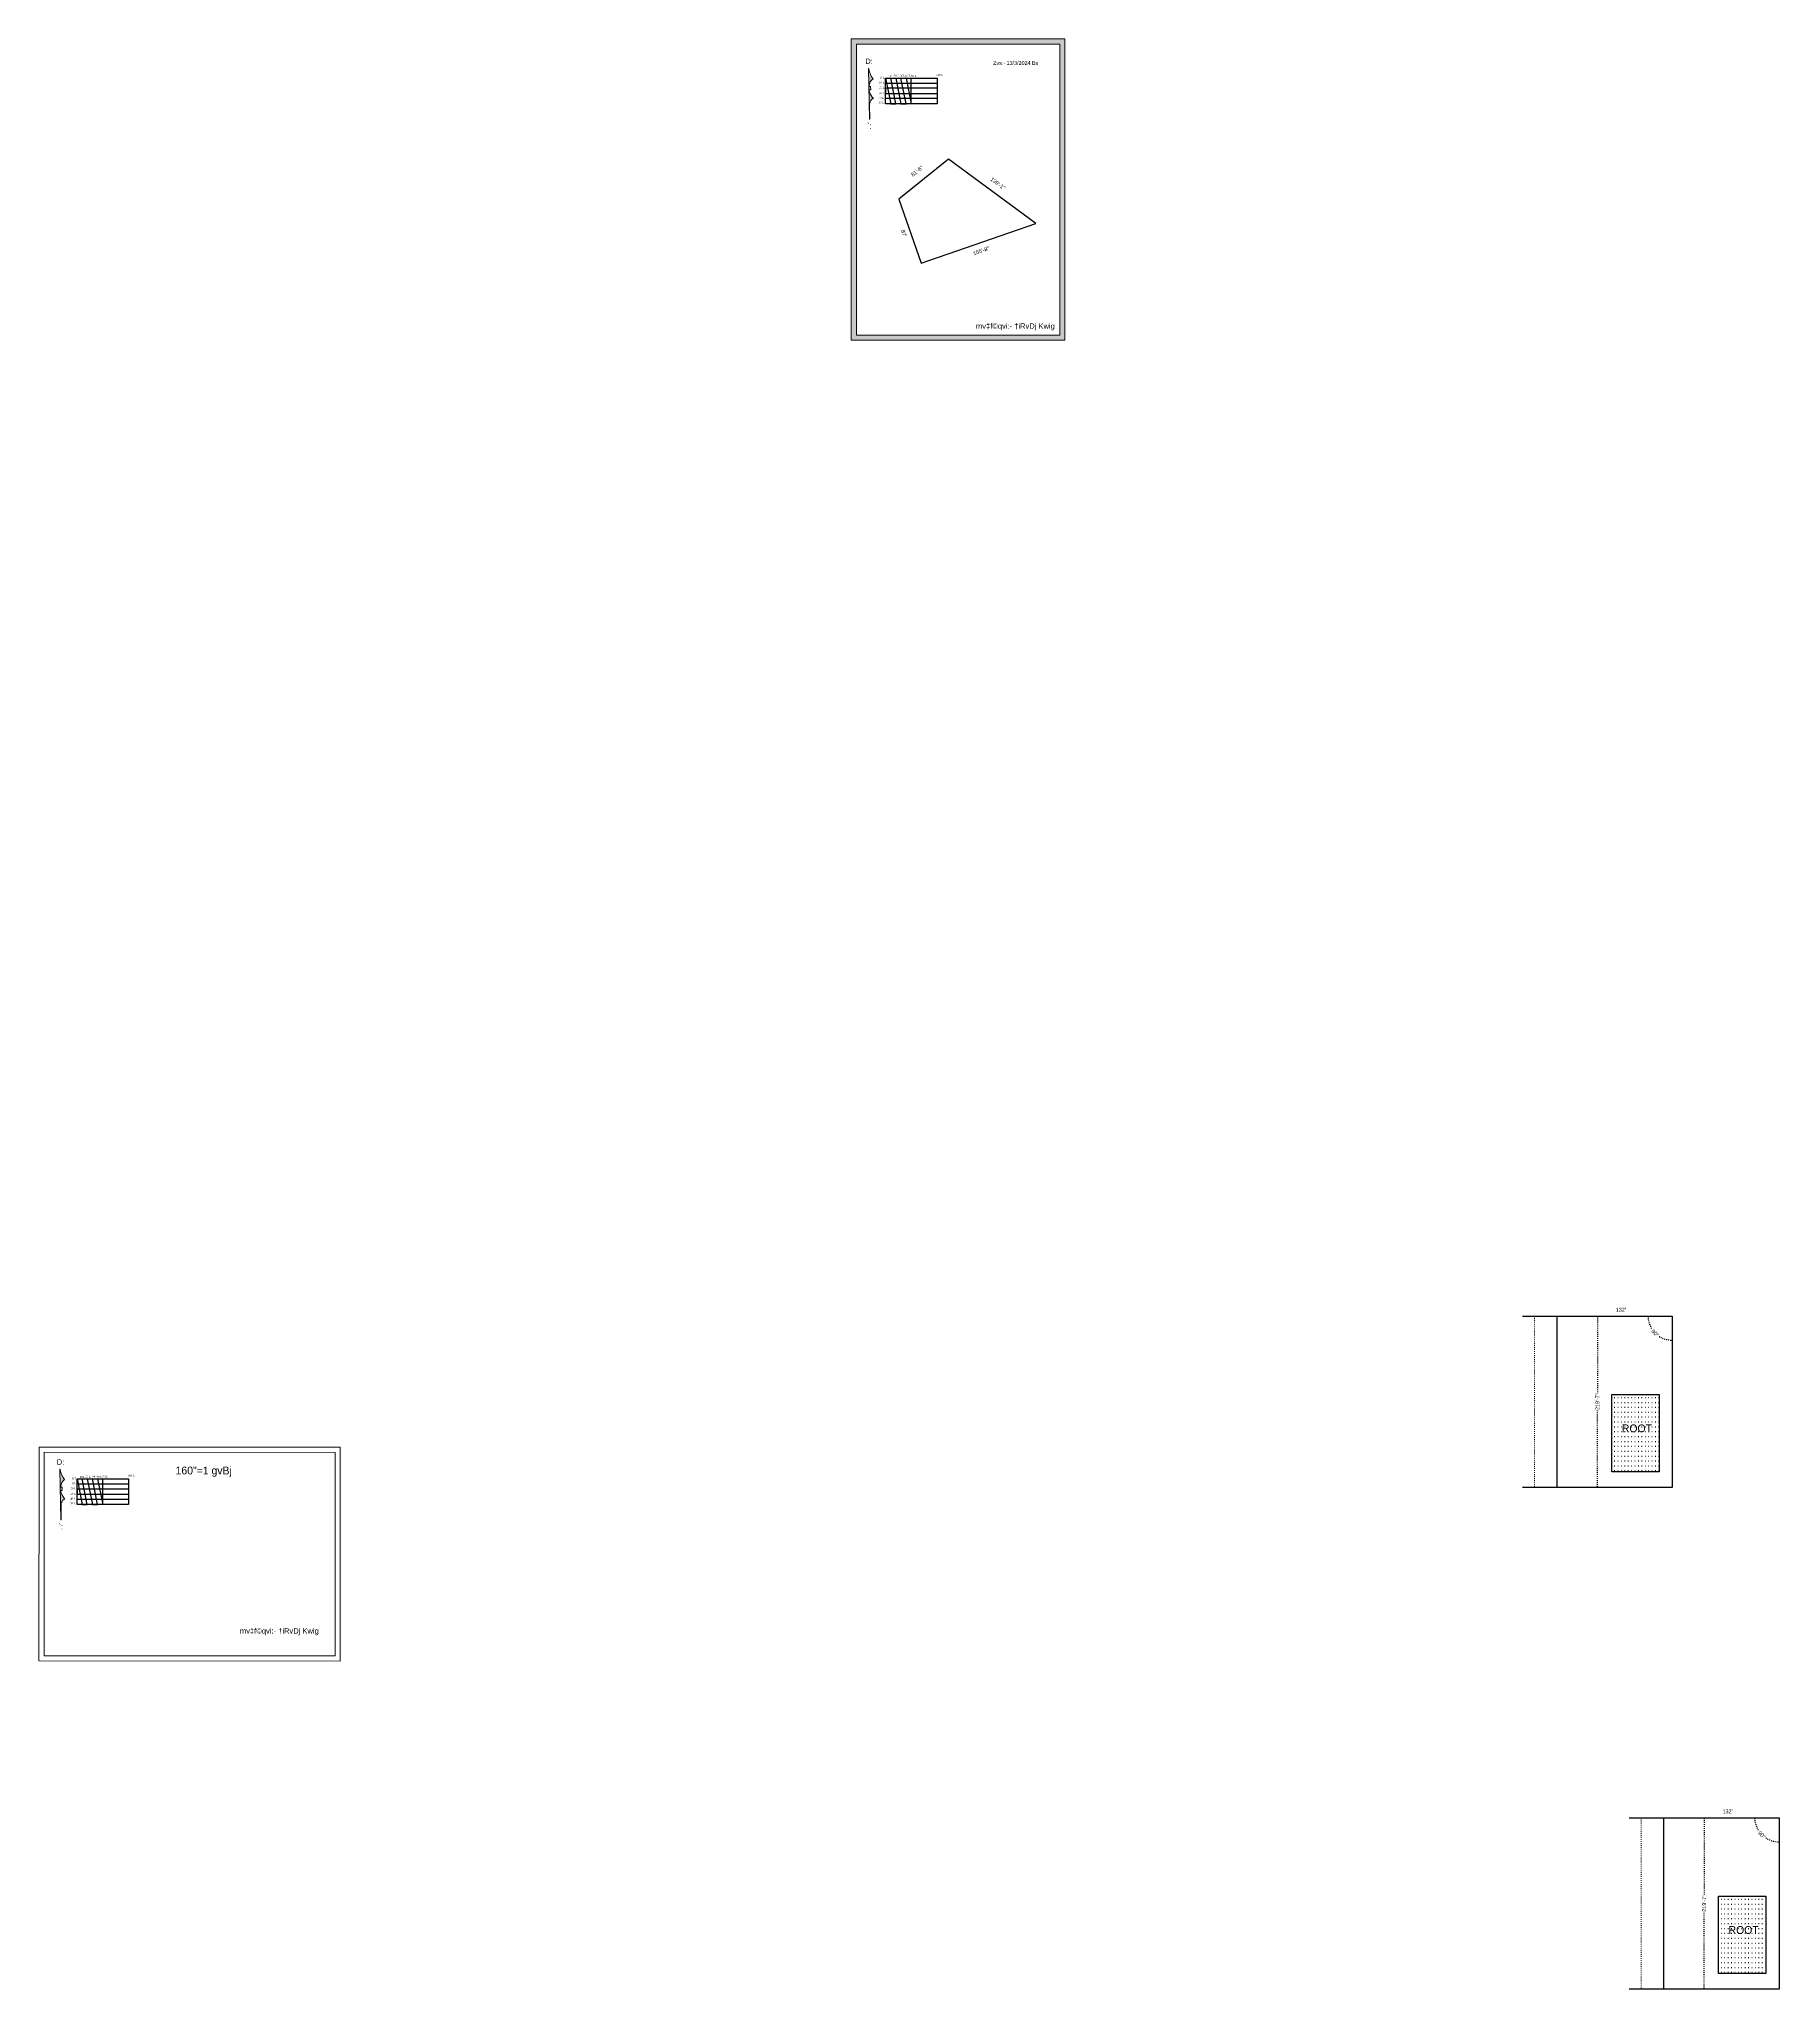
# Model space of a CAD drawing. Header units: inches. Extents: x -632136 to 122197, y -2623 to 455295.
# Drawn here: x -401710 to -374941, y 195964 to 225951 of the extents above; entities that cross this region are included whole.
import ezdxf

# ---------------------------------------------------------------- set-up
doc = ezdxf.new("R2010")
doc.units = ezdxf.units.IN
doc.header["$MEASUREMENT"] = 0
doc.linetypes.add('ACAD_ISO03W100', pattern=[30, 12, -18])
for name, color, linetype, lineweight in [('Angle', 220, 'ACAD_ISO03W100', 13), ('Arro', 12, 'ACAD_ISO03W100', 13), ('D2', 162, 'ACAD_ISO03W100', 13), ('dor', 92, 'Continuous', 13), ('Main LINE', 20, 'Continuous', 30)]:
    doc.layers.add(name, color=color, linetype=linetype, lineweight=lineweight)
doc.layers.add('D1', color=162, linetype='Continuous')
doc.styles.get("Standard").update_dxf_attribs({"font": '', "height": 60})
doc.styles.get('Standard').set_extended_font_data('Kalpurush ANSI')
doc.dimstyles.new('d2', dxfattribs={"dimtxt": 240, "dimasz": 10, "dimexe": 0.18, "dimexo": 0.0625, "dimgap": 0.09, "dimtad": 0, "dimtoh": 1, "dimdec": 0, "dimzin": 0, "dimdsep": 46, "dimlunit": 4, "dimtxsty": 'Standard', "dimblk": 'CLOSEDBLANK', "dimcen": 0.09, "dimse1": 1, "dimse2": 1, "dimclrd": 1, "dimclre": 3, "dimclrt": 3, "dimadec": 0, "dimazin": 0, "dimtfac": 1, "dimtdec": 0, "dimtofl": 0, "dimtmove": 0, "dimatfit": 3, "dimldrblk": 'CLOSEDBLANK', "dimfxl": 1, "dimtfillclr": 7, "dimtolj": 1, "dimtzin": 0, "dimarcsym": 0})
doc.dimstyles.get("Standard").update_dxf_attribs({"dimtxt": 120, "dimasz": 10, "dimexe": 0.18, "dimexo": 0.0625, "dimgap": 0.09, "dimtad": 0, "dimtoh": 1, "dimdec": 0, "dimzin": 0, "dimdsep": 46, "dimlunit": 4, "dimtxsty": 'Standard', "dimcen": 0.09, "dimse1": 1, "dimse2": 1, "dimsd1": 1, "dimsd2": 1, "dimclre": 3, "dimclrt": 1, "dimadec": 0, "dimazin": 0, "dimtfac": 1, "dimtdec": 0, "dimtofl": 0, "dimtmove": 0, "dimatfit": 3, "dimfxl": 1, "dimtfillclr": 7, "dimtolj": 1, "dimtzin": 0, "dimarcsym": 0})

# ---------------------------------------------------------------- blocks, each defined once
blk = doc.blocks.new('*D345')
at = {"layer": 'Defpoints', "color": 0, "lineweight": 30}
for p in [(-376583, 206409), (-378168, 206313), (-376583, 206313)]:
    blk.add_point(p, dxfattribs=at)
at = {"layer": 'D1', "color": 1, "insert": (-377375, 206409), "char_height": 60, "attachment_point": 5}
blk.add_mtext("\\A1;132'", dxfattribs=at)
blk = doc.blocks.new('_ClosedBlank')
at = {"color": 0, "linetype": 'ByBlock', "lineweight": -2}
for p, q in [((-1, 0.2), (0, 0)), ((-1, 0.2), (-1, -0.2)), ((0, 0), (-1, -0.2))]:
    blk.add_line(p, q, dxfattribs=at)
blk = doc.blocks.new('*D346')
at = {"layer": 'Angle', "color": 1, "lineweight": -2}
for start, end in [(181.535, 212.9854), (237.0146, 268.465)]:
    blk.add_arc((-376583, 206313), 373, start, end, dxfattribs=at)
at = {"layer": 'Defpoints', "color": 0, "lineweight": 30}
for p in [(-378888, 206313), (-376907, 206127), (-376583, 206313), (-376583, 206313), (-376583, 203679)]:
    blk.add_point(p, dxfattribs=at)
at = {"layer": 'Angle', "color": 1, "lineweight": -2, "xscale": 10, "yscale": 10, "zscale": 10}
for p, rotation in [((-376957, 206313), 90.76752385729026), ((-376583, 205940), 359.2324761427088)]:
    blk.add_blockref('_ClosedBlank', p, dxfattribs=dict(at, rotation=rotation))
at = {"layer": 'Angle', "color": 3, "lineweight": 30, "insert": (-376847, 206049), "char_height": 60, "attachment_point": 5, "rotation": 315}
blk.add_mtext('\\A1;90°', dxfattribs=at)
blk = doc.blocks.new('*D347')
at = {"layer": 'D2', "color": 1, "lineweight": -2}
for p, q in [((-377735, 206303), (-377735, 205126)), ((-377735, 203689), (-377735, 204865))]:
    blk.add_line(p, q, dxfattribs=at)
at = {"layer": 'Defpoints', "color": 0, "lineweight": 30}
for p in [(-377735, 206313), (-377735, 203679), (-377735, 203679)]:
    blk.add_point(p, dxfattribs=at)
at = {"layer": 'D2', "color": 1, "lineweight": -2, "xscale": 10, "yscale": 10, "zscale": 10}
for p, rotation in [((-377735, 206313), 90), ((-377735, 203679), 270)]:
    blk.add_blockref('_ClosedBlank', p, dxfattribs=dict(at, rotation=rotation))
at = {"layer": 'D2', "color": 3, "lineweight": 30, "insert": (-377735, 204996), "char_height": 60, "attachment_point": 5, "rotation": 90}
blk.add_mtext('\\A1;219\'-7"', dxfattribs=at)
blk = doc.blocks.new('*D352')
at = {"layer": 'Defpoints', "color": 0, "lineweight": 30}
for p in [(-376526, 198599), (-374941, 198695), (-374941, 198599)]:
    blk.add_point(p, dxfattribs=at)
at = {"layer": 'D1', "color": 1, "insert": (-375733, 198695), "char_height": 60, "attachment_point": 5}
blk.add_mtext("\\A1;132'", dxfattribs=at)
blk = doc.blocks.new('*D353')
at = {"layer": 'Angle', "color": 1, "lineweight": -2}
for start, end in [(181.535, 212.9854), (237.0146, 268.465)]:
    blk.add_arc((-374941, 198599), 373, start, end, dxfattribs=at)
at = {"layer": 'Defpoints', "color": 0, "lineweight": 30}
for p in [(-377246, 198599), (-374941, 198599), (-374941, 198599), (-375265, 198412), (-374941, 195964)]:
    blk.add_point(p, dxfattribs=at)
at = {"layer": 'Angle', "color": 1, "lineweight": -2, "xscale": 10, "yscale": 10, "zscale": 10}
for p, rotation in [((-375315, 198599), 90.76752385728926), ((-374941, 198225), 359.2324761427088)]:
    blk.add_blockref('_ClosedBlank', p, dxfattribs=dict(at, rotation=rotation))
at = {"layer": 'Angle', "color": 3, "lineweight": 30, "insert": (-375205, 198335), "char_height": 60, "attachment_point": 5, "rotation": 315}
blk.add_mtext('\\A1;90°', dxfattribs=at)
blk = doc.blocks.new('*D354')
at = {"layer": 'D2', "color": 1, "lineweight": -2}
for p, q in [((-376093, 198589), (-376093, 197412)), ((-376093, 195974), (-376093, 197151))]:
    blk.add_line(p, q, dxfattribs=at)
at = {"layer": 'Defpoints', "color": 0, "lineweight": 30}
for p in [(-376093, 198599), (-376093, 195964), (-376093, 195964)]:
    blk.add_point(p, dxfattribs=at)
at = {"layer": 'D2', "color": 1, "lineweight": -2, "xscale": 10, "yscale": 10, "zscale": 10}
for p, rotation in [((-376093, 198599), 90), ((-376093, 195964), 270)]:
    blk.add_blockref('_ClosedBlank', p, dxfattribs=dict(at, rotation=rotation))
at = {"layer": 'D2', "color": 3, "lineweight": 30, "insert": (-376093, 197281), "char_height": 60, "attachment_point": 5, "rotation": 90}
blk.add_mtext('\\A1;219\'-7"', dxfattribs=at)
blk = doc.blocks.new('*D414')
at = {"layer": 'Defpoints', "color": 0, "lineweight": 30}
for p in [(-386374, 223116), (-386333, 222999), (-388139, 222503)]:
    blk.add_point(p, dxfattribs=at)
at = {"layer": 'Main LINE', "color": 1, "lineweight": 30, "insert": (-387216, 222693), "char_height": 60, "attachment_point": 5, "rotation": 19.1381}
blk.add_mtext('\\A1;155\'-8"', dxfattribs=at)
blk = doc.blocks.new('*D415')
at = {"layer": 'Defpoints', "color": 0, "lineweight": 30}
for p in [(-387720, 224102), (-386374, 223116), (-386285, 223236)]:
    blk.add_point(p, dxfattribs=at)
at = {"layer": 'Main LINE', "color": 1, "lineweight": 30, "insert": (-386959, 223729), "char_height": 60, "attachment_point": 5, "rotation": 323.7858}
blk.add_mtext('\\A1;139\'-1"', dxfattribs=at)
blk = doc.blocks.new('*D416')
at = {"layer": 'Defpoints', "color": 0, "lineweight": 30}
for p in [(-387720, 224102), (-388583, 223614), (-388483, 223489)]:
    blk.add_point(p, dxfattribs=at)
at = {"layer": 'Main LINE', "color": 1, "lineweight": 30, "insert": (-388202, 223920), "char_height": 60, "attachment_point": 5, "rotation": 38.7742}
blk.add_mtext('\\A1;81\'-6"', dxfattribs=at)
blk = doc.blocks.new('*D417')
at = {"layer": 'Defpoints', "color": 0, "lineweight": 30}
for p in [(-388577, 223456), (-388483, 223489), (-388139, 222503)]:
    blk.add_point(p, dxfattribs=at)
at = {"layer": 'Main LINE', "color": 1, "lineweight": 30, "insert": (-388405, 222963), "char_height": 60, "attachment_point": 5, "rotation": 289.2331}
blk.add_mtext("\\A1;87'", dxfattribs=at)

msp = doc.modelspace()

# ---------------------------------------------------------------- hatches: boundary and pattern name
at = {"layer": 'Main LINE', "lineweight": 30}
h = msp.add_hatch(dxfattribs=at)
h.set_pattern_fill('ANSI31', style=0)
h.set_pattern_definition([(45, (0, 0), (-0.08838834765, 0.08838834765), [])])
h.paths.add_polyline_path([(-385926, 225951.5), (-389213, 225951.5), (-389213, 221318.5), (-385926, 221318.5)])
h.paths.add_polyline_path([(-389135, 225873.5), (-386004, 225873.5), (-386004, 221396.5), (-389135, 221396.5)], flags=16)
for points in [[(-388916.8, 225222.2), (-388937.2, 225220.9), (-388937.9, 225231.7, -0.2424806), (-388877.9, 225337.4, -0.1224912), (-388943.8, 225483.7), (-388946.1, 225498.5), (-388950.2, 225498.2), (-388933.6, 224716.9), (-388928.8, 224717.2), (-388932.7, 224943.8, -0.143154), (-388903.8, 225020.8, -0.2070235), (-388872.1, 225036.2, -0.0804475), (-388932.7, 225135.8, -0.1480724), (-388936.2, 225172.2), (-388913.4, 225171.7)], [(-401355.3, 203682.2), (-401375.7, 203680.9), (-401376.4, 203691.7, -0.2424806), (-401316.4, 203797.4, -0.1224912), (-401382.3, 203943.7), (-401384.6, 203958.5), (-401388.7, 203958.2), (-401372.1, 203176.9), (-401367.3, 203177.2), (-401371.2, 203403.8, -0.143154), (-401342.3, 203480.8, -0.2070235), (-401310.6, 203496.2, -0.0804475), (-401371.2, 203595.8, -0.1480724), (-401374.7, 203632.2), (-401351.9, 203631.7)]]:
    msp.add_hatch(color=14, dxfattribs=at).paths.add_polyline_path(points)
at = {"layer": 'Main LINE'}
h = msp.add_hatch(dxfattribs=at)
h.set_pattern_fill('ACAD_ISO07W100', scale=15, style=0)
h.set_pattern_definition([(0, (212309.66, -215539.61), (0, 75), [7.5, -45])])
h.paths.add_polyline_path([(-376785.3, 205107.9), (-377513.3, 205107.9), (-377513.3, 203918.9), (-376785.3, 203918.9)])
h.paths.add_polyline_path([(-377389.1, 204675.8), (-376901.7, 204675.8), (-376901.7, 204491.7), (-377389.1, 204491.7)], flags=24)
h = msp.add_hatch(dxfattribs=at)
h.set_pattern_fill('ACAD_ISO07W100', scale=15, style=0)
h.set_pattern_definition([(0, (213951.655, -223254.11), (0, 75), [7.5, -45])])
h.paths.add_polyline_path([(-375143.3, 197393.4), (-375871.3, 197393.4), (-375871.3, 196204.4), (-375143.3, 196204.4)])
h.paths.add_polyline_path([(-375747.1, 196961.3), (-375259.7, 196961.3), (-375259.7, 196777.2), (-375747.1, 196777.2)], flags=24)

# ---------------------------------------------------------------- linework, layer by layer
at = {"color": 14}
for p, q in [((-388686.5, 225272.4), (-387894.5, 225272.4)), ((-387894.5, 225272.4), (-387894.5, 225193.2)), ((-387894.5, 225193.2), (-388686.5, 225193.2)), ((-388686.5, 225193.2), (-388686.5, 225114)), ((-388686.5, 225114), (-387894.5, 225114)), ((-387894.5, 225034.8), (-388686.5, 225034.8)), ((-387894.5, 225114), (-387894.5, 225034.8)), ((-401124.9, 203730.8), (-400332.9, 203730.8)), ((-400332.9, 203651.6), (-401124.9, 203651.6)), ((-401124.9, 203651.6), (-401124.9, 203572.4)), ((-400332.9, 203730.8), (-400332.9, 203651.6)), ((-401124.9, 203572.4), (-400332.9, 203572.4)), ((-400332.9, 203493.2), (-401124.9, 203493.2)), ((-400332.9, 203572.4), (-400332.9, 203493.2))]:
    msp.add_line(p, q, dxfattribs=at)
for points in [[(-388686.5, 225351.6), (-388607.3, 225351.6), (-388528.1, 225351.6), (-388448.9, 225351.6), (-388369.7, 225351.6), (-388290.5, 225351.6), (-387894.5, 225351.6), (-387894.5, 225272.4), (-387894.5, 225193.2), (-387894.5, 225114), (-387894.5, 225034.8), (-387894.5, 224955.6), (-388290.5, 224955.6), (-388369.7, 224955.6), (-388448.9, 224955.6), (-388528.1, 224955.6), (-388607.3, 224955.6), (-388686.5, 224955.6), (-388686.5, 225034.8), (-388686.5, 225114), (-388686.5, 225193.2), (-388686.5, 225272.4), (-388686.5, 225351.6), (-388607.3, 224955.6), (-388528.1, 224955.6), (-388607.3, 225351.6), (-388528.1, 225351.6), (-388448.9, 224955.6), (-388369.7, 224955.6), (-388448.9, 225351.6), (-388369.7, 225351.6), (-388290.5, 224955.6), (-388290.5, 225351.6)], [(-401124.9, 203810), (-401045.7, 203810), (-400966.5, 203810), (-400887.3, 203810), (-400808.1, 203810), (-400728.9, 203810), (-400332.9, 203810), (-400332.9, 203730.8), (-400332.9, 203651.6), (-400332.9, 203572.4), (-400332.9, 203493.2), (-400332.9, 203414), (-400728.9, 203414), (-400808.1, 203414), (-400887.3, 203414), (-400966.5, 203414), (-401045.7, 203414), (-401124.9, 203414), (-401124.9, 203493.2), (-401124.9, 203572.4), (-401124.9, 203651.6), (-401124.9, 203730.8), (-401124.9, 203810), (-401045.7, 203414), (-400966.5, 203414), (-401045.7, 203810), (-400966.5, 203810), (-400887.3, 203414), (-400808.1, 203414), (-400887.3, 203810), (-400808.1, 203810), (-400728.9, 203414), (-400728.9, 203810)]]:
    msp.add_lwpolyline(points, dxfattribs=at)
at = {"layer": 'Arro', "color": 7}
for p, q in [((-378703.9, 206313.2), (-378703.9, 203678.5)), ((-377061.9, 198598.7), (-377061.9, 195964))]:
    msp.add_line(p, q, dxfattribs=at)
at = {"layer": 'dor', "color": 5}
for points in [[(-389213, 225951.5), (-385926, 225951.5), (-385926, 221318.5), (-389213, 221318.5)], [(-401710.1, 201009.3), (-401708.5, 204296.3), (-397075.5, 204294), (-397077.1, 201007)]]:
    msp.add_lwpolyline(points, close=True, dxfattribs=at)
at = {"layer": 'dor', "color": 1}
for points in [[(-389135, 225873.5), (-386004, 225873.5), (-386004, 221396.5), (-389135, 221396.5)], [(-401632.1, 201087.3), (-401630.5, 204218.3), (-397153.5, 204216), (-397155.1, 201085)]]:
    msp.add_lwpolyline(points, close=True, dxfattribs=at)
for points in [[(-388943.8, 225483.7), (-388946.1, 225498.5), (-388950.2, 225498.2), (-388933.6, 224716.9), (-388928.8, 224717.2), (-388932.7, 224943.8, -0.143154), (-388903.8, 225020.8, -0.2070235), (-388872.1, 225036.2, -0.0804475), (-388932.7, 225135.8, -0.1480724), (-388936.2, 225172.2), (-388913.4, 225171.7), (-388916.8, 225222.2), (-388937.2, 225220.9), (-388937.9, 225231.7, -0.2424806), (-388877.9, 225337.4, -0.1224912)], [(-401382.3, 203943.7), (-401384.6, 203958.5), (-401388.7, 203958.2), (-401372.1, 203176.9), (-401367.3, 203177.2), (-401371.2, 203403.8, -0.143154), (-401342.3, 203480.8, -0.2070235), (-401310.6, 203496.2, -0.0804475), (-401371.2, 203595.8, -0.1480724), (-401374.7, 203632.2), (-401351.9, 203631.7), (-401355.3, 203682.2), (-401375.7, 203680.9), (-401376.4, 203691.7, -0.2424806), (-401316.4, 203797.4, -0.1224912)]]:
    msp.add_lwpolyline(points, format="xyb", close=True, dxfattribs=at)
at = {"layer": 'Main LINE', "color": 1, "lineweight": 30}
for p, q in [((-387720.2, 224101.5), (-388482.7, 223489)), ((-386373.7, 223115.5), (-387720.2, 224101.5)), ((-388482.7, 223489), (-388138.7, 222503)), ((-388138.7, 222503), (-386373.7, 223115.5))]:
    msp.add_line(p, q, dxfattribs=at)
at = {"layer": 'Main LINE', "color": 7}
for p, q in [((-378360.9, 206313.2), (-378360.9, 203678.5)), ((-376718.9, 198598.7), (-376718.9, 195964))]:
    msp.add_line(p, q, dxfattribs=at)
at = {"layer": 'Main LINE', "color": 3}
for p, q in [((-376583.3, 206313.2), (-376583.3, 203678.5)), ((-374941.3, 198598.7), (-374941.3, 195964))]:
    msp.add_line(p, q, dxfattribs=at)
at = {"layer": 'Main LINE', "color": 1}
for points in [[(-378887.5, 206313.2), (-376583.3, 206313.2)], [(-376583.3, 203678.5), (-378887.5, 203678.5)], [(-377245.5, 198598.7), (-374941.3, 198598.7)], [(-374941.3, 195964), (-377245.5, 195964)]]:
    msp.add_lwpolyline(points, dxfattribs=at)
at = {"layer": 'Main LINE', "color": 7}
for points in [[(-377513.3, 205107.9), (-376785.3, 205107.9), (-376785.3, 203918.9), (-377513.3, 203918.9)], [(-375871.3, 197393.4), (-375143.3, 197393.4), (-375143.3, 196204.4), (-375871.3, 196204.4)]]:
    msp.add_lwpolyline(points, close=True, dxfattribs=at)

# ---------------------------------------------------------------- texts
at = {"color": 14, "attachment_point": 1}
for s, insert, char_height, width in [('{\\fTimes New Roman|b0|i0|c0|p18;20 L}', (-388788.2, 225219.8), 30, 226.529), ('{\\fTimes New Roman|b0|i0|c0|p18;10 L}', (-388786.6, 225295.3), 30, 226.529), ('{\\fTimes New Roman|b0|i0|c0|p18;0 L}', (-388767, 225373.1), 36, 226.529), ('{\\fTimes New Roman|b0|i0|c0|p18;10L}', (-388645.4, 225395.5), 30, 226.529), ('{\\fTimes New Roman|b0|i0|c0|p18;20 L}', (-388559.7, 225401.2), 30, 97.38), ('{\\fTimes New Roman|b0|i0|c0|p18;30L}', (-388464.6, 225401.7), 30, 72.778), ('{\\fTimes New Roman|b0|i0|c0|p18;40 L}', (-388388, 225400.7), 30, 87.658), ('{\\fTimes New Roman|b0|i0|c0|p18;50 L}', (-388293.6, 225398.5), 30, 96.232), ('{\\fTimes New Roman|b0|i0|c0|p18;100 L}', (-387907.1, 225414), 30, 226.529), ('{\\fTimes New Roman|b0|i0|c0|p18;40 L}', (-388793.5, 225060.3), 30, 226.529), ('{\\fTimes New Roman|b0|i0|c0|p18;50 L}', (-388793.3, 224987.8), 30, 226.529), ('{\\fTimes New Roman|b0|i0|c0|p18;30 L}', (-388789.7, 225133.3), 30, 226.529), ('{\\fTimes New Roman|b0|i0|c0|p18;20 L}', (-401226.6, 203678.2), 30, 226.529), ('{\\fTimes New Roman|b0|i0|c0|p18;10 L}', (-401225, 203753.7), 30, 226.529), ('{\\fTimes New Roman|b0|i0|c0|p18;0 L}', (-401205.4, 203831.5), 36, 226.529), ('{\\fTimes New Roman|b0|i0|c0|p18;10L}', (-401083.8, 203854), 30, 226.529), ('{\\fTimes New Roman|b0|i0|c0|p18;20 L}', (-400998.2, 203859.7), 30, 97.38), ('{\\fTimes New Roman|b0|i0|c0|p18;30L}', (-400903, 203860.1), 30, 72.778), ('{\\fTimes New Roman|b0|i0|c0|p18;40 L}', (-400826.4, 203859.2), 30, 87.658), ('{\\fTimes New Roman|b0|i0|c0|p18;50 L}', (-400732, 203857), 30, 96.232), ('{\\fTimes New Roman|b0|i0|c0|p18;100 L}', (-400345.5, 203872.4), 30, 226.529), ('{\\fTimes New Roman|b0|i0|c0|p18;40 L}', (-401231.9, 203518.7), 30, 226.529), ('{\\fTimes New Roman|b0|i0|c0|p18;50 L}', (-401231.7, 203446.2), 30, 226.529), ('{\\fTimes New Roman|b0|i0|c0|p18;30 L}', (-401228.1, 203591.7), 30, 226.529)]:
    msp.add_mtext(s, dxfattribs=dict(at, insert=insert, char_height=char_height, width=width))
at = {"color": 5, "char_height": 84, "width": 1973.096, "attachment_point": 1}
for s, insert in [('{\\C3;mv‡f©qvi:- †iRvDj Kwig}', (-387295.6, 221579.5)), ('{\\C1;mv‡f©qvi:- †iRvDj Kwig}', (-398618.9, 201513.5))]:
    msp.add_mtext(s, dxfattribs=dict(at, insert=insert))
at = {"layer": 'Angle', "color": 7, "width": 973.415, "attachment_point": 1}
for s, insert, char_height in [('Zvs:- 13/3/2024 Bs', (-387031.4, 225612.9), 60), ('160"=1 gvBj', (-399608.4, 203997.6), 120)]:
    msp.add_mtext(s, dxfattribs=dict(at, insert=insert, char_height=char_height))
at = {"layer": 'dor', "color": 1, "char_height": 84, "width": 144.005, "attachment_point": 1}
for insert in [(-388998.6, 225650.8), (-401437.1, 204110.8)]:
    msp.add_mtext('D:', dxfattribs=dict(at, insert=insert))
at = {"layer": 'dor', "color": 1, "char_height": 84, "width": 144.005, "attachment_point": 1, "rotation": 358.84384}
for insert in [(-388970.9, 224657.6), (-401409.4, 203117.6)]:
    msp.add_mtext('`:', dxfattribs=dict(at, insert=insert))
at = {"layer": 'Main LINE', "color": 7, "char_height": 120, "width": 413.336, "attachment_point": 1}
for insert in [(-377359.1, 204645.8), (-375717.1, 196931.3)]:
    msp.add_mtext('{\\fLeelawadee UI Semilight|b0|i0|c0|p34;ROOT}', dxfattribs=dict(at, insert=insert))

# ---------------------------------------------------------------- dimensions: what is measured, and where the dimension line sits
at = {"layer": 'Angle', "color": 14, "lineweight": 30}
for base, line1, line2, picture, middle in [((-376906.5, 206126.6), ((-376583.3, 206313.2), (-376583.3, 203678.5)), ((-378887.5, 206313.2), (-376583.3, 206313.2)), '*D346', (-376847.2, 206049.3)), ((-375264.5, 198412.1), ((-374941.3, 198598.7), (-374941.3, 195964)), ((-377245.5, 198598.7), (-374941.3, 198598.7)), '*D353', (-375205.2, 198334.8))]:
    dim = msp.add_angular_dim_2l(base=base, line1=line1, line2=line2, dimstyle='d2', dxfattribs=at)
    dim.commit()
    dim.dimension.update_dxf_attribs({"geometry": picture, "text_midpoint": middle})
at = {"layer": 'D1', "color": 3}
for p1, p2, picture, middle in [((-378167.5, 206313.2), (-376583.3, 206313.2), '*D345', (-377375.4, 206409.2)), ((-376525.5, 198598.7), (-374941.3, 198598.7), '*D352', (-375733.4, 198694.7))]:
    dim = msp.add_aligned_dim(p1=p1, p2=p2, distance=96, dimstyle='Standard', override={"dimpost": '\\X'}, dxfattribs=at)
    dim.commit()
    dim.dimension.update_dxf_attribs({"geometry": picture, "text_midpoint": middle})
at = {"layer": 'D2', "color": 1, "lineweight": 30}
for p1, p2, picture, middle in [((-377735.4, 206313.2), (-377735.4, 203678.5), '*D347', (-377735.4, 204995.9)), ((-376093.4, 198598.7), (-376093.4, 195964), '*D354', (-376093.4, 197281.4))]:
    dim = msp.add_aligned_dim(p1=p1, p2=p2, distance=0, dimstyle='d2', dxfattribs=at)
    dim.commit()
    dim.dimension.update_dxf_attribs({"geometry": picture, "text_midpoint": middle})
at = {"layer": 'Main LINE', "color": 1, "lineweight": 30}
for p1, p2, distance, picture, middle in [((-387720.2, 224101.5), (-388482.7, 223489), -160.2, '*D416', (-388201.8, 223920.1)), ((-387720.2, 224101.5), (-386373.7, 223115.5), 149.4, '*D415', (-386958.7, 223729.1)), ((-388138.7, 222503), (-388482.7, 223489), 99.7, '*D417', (-388404.9, 222963.1)), ((-388138.7, 222503), (-386373.7, 223115.5), -123.1, '*D414', (-387215.9, 222693))]:
    dim = msp.add_aligned_dim(p1=p1, p2=p2, distance=distance, dimstyle='Standard', override={"dimpost": '\\X'}, dxfattribs=at)
    dim.commit()
    dim.dimension.update_dxf_attribs({"geometry": picture, "text_midpoint": middle})

doc.saveas('drawing.dxf')
